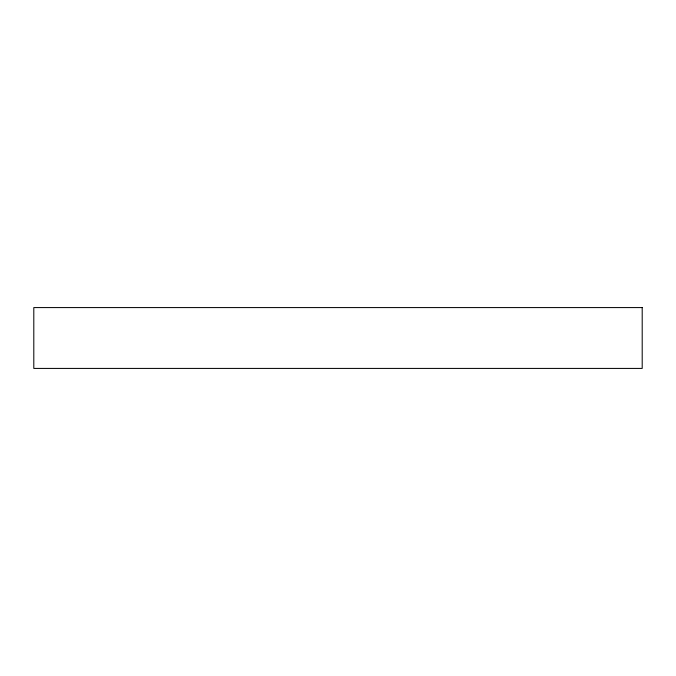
<?xml version="1.0" encoding="UTF-8"?>
<svg xmlns="http://www.w3.org/2000/svg" width="676" height="676" viewBox="0 0 676 676"><rect width="100%" height="100%" fill="white"/><g stroke="black" fill="none" stroke-linecap="round" stroke-linejoin="round"><path stroke-width="1.01" d="M642.2 307.58L33.8 307.58L33.8 368.42L642.2 368.42L642.2 307.58"/></g></svg>
